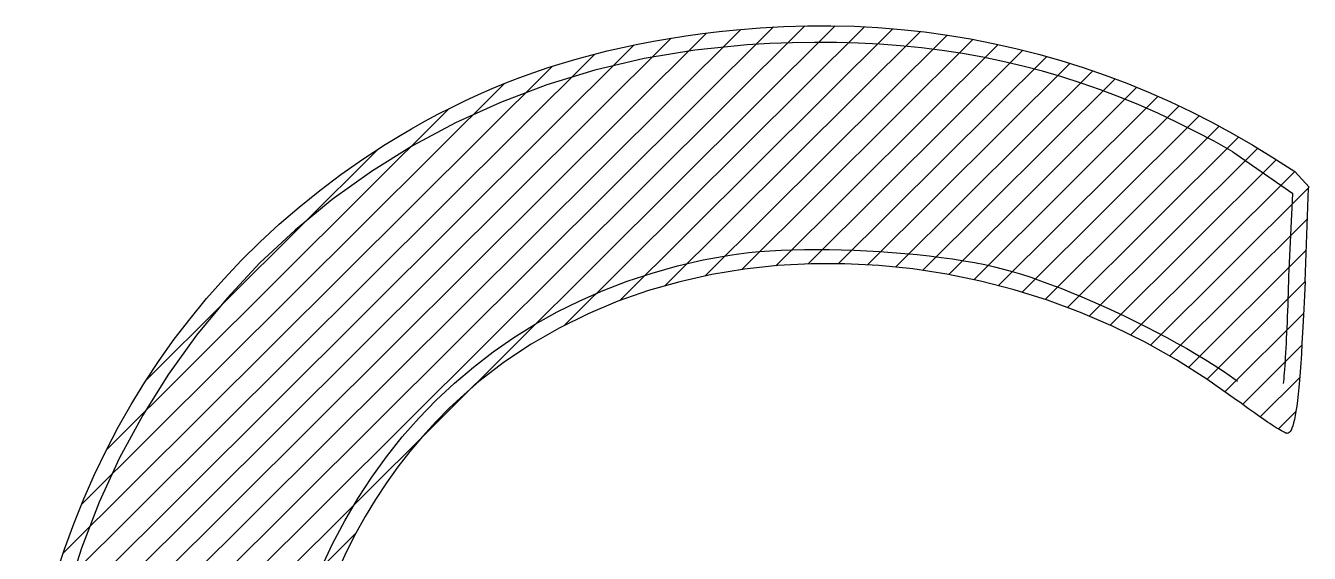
# Model space of a CAD drawing. Extents: x 0 to 420, y -1 to 297.
# Drawn here: x 215.1 to 220.51, y 8.67 to 10.89 of the extents above; entities that cross this region are included whole.
import ezdxf

# ---------------------------------------------------------------- set-up
doc = ezdxf.new("R2010")
doc.units = 0
doc.layers.get('0').update_dxf_attribs({"color": 15, "linetype": 'CONTINUOUS'})
doc.layers.add('SCD_DRAW', color=11, linetype='CONTINUOUS')

# ---------------------------------------------------------------- blocks, each defined once
blk = doc.blocks.new('EX_A3Frame_SysCAD2')
at = {"linetype": 'CONTINUOUS'}
for p, q in [((215.101277, 7.621535), (218.382079, 10.887148)), ((215.101277, 7.621535), (218.382079, 10.887148)), ((215.101551, 7.494823), (218.509756, 10.88725)), ((215.101551, 7.494823), (218.509756, 10.88725)), ((215.102884, 7.750119), (218.249588, 10.882256)), ((215.102884, 7.750119), (218.249588, 10.882256)), ((215.106704, 7.880883), (218.111733, 10.871999)), ((215.106704, 7.880883), (218.111733, 10.871999)), ((217.371946, 9.627535), (218.633265, 10.883015)), ((217.371946, 9.627535), (218.633265, 10.883015)), ((217.602881, 9.730417), (218.752629, 10.874842)), ((217.602881, 9.730417), (218.752629, 10.874842)), ((218.021574, 10.862621), (218.093791, 10.870277)), ((218.093791, 10.870277), (218.19356, 10.878722)), ((218.19356, 10.878722), (218.293177, 10.884403)), ((218.293177, 10.884403), (218.392595, 10.887328)), ((218.392595, 10.887328), (218.49177, 10.88751)), ((218.49177, 10.88751), (218.590653, 10.884959)), ((218.590653, 10.884959), (218.689199, 10.879687)), ((218.689199, 10.879687), (218.787362, 10.871704)), ((218.787362, 10.871704), (218.885095, 10.861022)), ((215.113578, 8.01471), (217.96834, 10.856255)), ((215.113578, 8.01471), (217.96834, 10.856255)), ((215.126027, 8.154086), (217.819312, 10.834902)), ((215.126027, 8.154086), (217.819312, 10.834902)), ((217.678754, 10.809504), (217.745046, 10.822159)), ((217.745046, 10.822159), (217.812424, 10.833782)), ((217.793529, 9.793197), (218.868355, 10.863046)), ((217.793529, 9.793197), (218.868355, 10.863046)), ((217.812424, 10.833782), (217.88094, 10.844389)), ((217.88094, 10.844389), (217.950639, 10.853997)), ((217.950639, 10.853997), (218.021574, 10.862621)), ((217.962145, 9.834236), (218.980549, 10.847924)), ((217.962145, 9.834236), (218.980549, 10.847924)), ((218.116584, 9.860975), (219.089776, 10.82966)), ((218.116584, 9.860975), (219.089776, 10.82966)), ((218.234879, 10.812167), (218.138809, 10.806559)), ((218.329626, 10.81574), (218.234879, 10.812167)), ((218.4231, 10.817268), (218.329626, 10.81574)), ((218.515354, 10.816738), (218.4231, 10.817268)), ((218.60644, 10.814139), (218.515354, 10.816738)), ((218.696408, 10.809461), (218.60644, 10.814139)), ((218.885095, 10.861022), (218.982352, 10.847651)), ((218.982352, 10.847651), (219.079087, 10.831603)), ((219.079087, 10.831603), (219.175253, 10.812888)), ((219.175253, 10.812888), (219.270804, 10.791519)), ((215.156031, 8.310941), (217.66301, 10.806314)), ((215.156031, 8.310941), (217.66301, 10.806314)), ((215.200714, 8.482403), (217.497001, 10.768059)), ((215.200714, 8.482403), (217.497001, 10.768059)), ((217.423472, 10.748244), (217.485908, 10.765187)), ((217.485908, 10.765187), (217.549234, 10.781035)), ((217.549234, 10.781035), (217.6135, 10.795801)), ((217.6135, 10.795801), (217.678754, 10.809504)), ((217.919362, 10.784426), (217.705355, 10.748713)), ((218.138809, 10.806559), (217.919362, 10.784426)), ((218.260416, 9.877155), (219.196064, 10.808471)), ((218.260416, 9.877155), (219.196064, 10.808471)), ((218.395519, 9.88505), (219.299264, 10.784611)), ((218.395519, 9.88505), (219.299264, 10.784611)), ((218.524253, 9.886203), (219.400181, 10.758076)), ((218.524253, 9.886203), (219.400181, 10.758076)), ((218.785311, 10.802691), (218.696408, 10.809461)), ((218.8732, 10.793819), (218.785311, 10.802691)), ((218.960127, 10.782832), (218.8732, 10.793819)), ((219.046143, 10.76972), (218.960127, 10.782832)), ((219.131299, 10.754471), (219.046143, 10.76972)), ((219.270804, 10.791519), (219.365694, 10.767504)), ((219.365694, 10.767504), (219.459876, 10.740857)), ((215.258698, 8.667102), (217.317426, 10.716299)), ((215.258698, 8.667102), (217.317426, 10.716299)), ((217.241017, 10.690677), (217.301076, 10.711005)), ((217.301076, 10.711005), (217.361878, 10.730188)), ((217.361878, 10.730188), (217.423472, 10.748244)), ((217.705355, 10.748713), (217.497177, 10.699859)), ((218.647228, 9.881624), (219.498614, 10.729068)), ((218.647228, 9.881624), (219.498614, 10.729068)), ((219.215648, 10.737075), (219.131299, 10.754471)), ((219.29924, 10.717518), (219.215648, 10.737075)), ((219.382128, 10.695791), (219.29924, 10.717518)), ((219.459876, 10.740857), (219.553304, 10.711587)), ((219.553304, 10.711587), (219.645932, 10.679706)), ((217.122931, 10.646524), (217.181651, 10.669189)), ((217.181651, 10.669189), (217.241017, 10.690677)), ((217.497177, 10.699859), (217.295211, 10.638303)), ((218.764813, 9.872114), (219.594355, 10.697814)), ((218.764813, 9.872114), (219.594355, 10.697814)), ((218.878391, 9.85818), (219.688164, 10.664204)), ((218.878391, 9.85818), (219.688164, 10.664204)), ((219.464364, 10.671882), (219.382128, 10.695791)), ((219.545997, 10.645779), (219.464364, 10.671882)), ((219.645932, 10.679706), (219.737714, 10.645226)), ((215.335544, 8.870574), (217.117627, 10.644407)), ((215.335544, 8.870574), (217.117627, 10.644407)), ((216.950146, 10.57131), (217.007228, 10.597601)), ((217.007228, 10.597601), (217.064806, 10.622667)), ((217.064806, 10.622667), (217.122931, 10.646524)), ((217.295211, 10.638303), (217.099843, 10.56448)), ((218.987996, 9.840293), (219.779798, 10.628429)), ((218.987996, 9.840293), (219.779798, 10.628429)), ((219.627081, 10.617471), (219.545997, 10.645779)), ((219.707667, 10.586948), (219.627081, 10.617471)), ((219.737714, 10.645226), (219.828603, 10.608155)), ((219.828603, 10.608155), (219.918552, 10.568507)), ((216.83728, 10.514991), (216.893514, 10.543779)), ((216.893514, 10.543779), (216.950146, 10.57131)), ((217.099843, 10.56448), (216.91146, 10.478832)), ((219.094573, 9.818674), (219.869839, 10.590351)), ((219.094573, 9.818674), (219.869839, 10.590351)), ((219.197209, 9.793851), (219.957349, 10.550471)), ((219.197209, 9.793851), (219.957349, 10.550471)), ((219.787807, 10.554197), (219.707667, 10.586948)), ((219.86755, 10.519206), (219.787807, 10.554197)), ((219.918552, 10.568507), (220.007517, 10.526292)), ((215.44249, 9.104009), (216.884336, 10.53918)), ((215.44249, 9.104009), (216.884336, 10.53918)), ((216.781395, 10.48493), (216.83728, 10.514991)), ((219.296748, 9.765943), (220.042904, 10.508645)), ((219.296748, 9.765943), (220.042904, 10.508645)), ((219.946952, 10.481966), (219.86755, 10.519206)), ((220.007517, 10.526292), (220.095449, 10.481521)), ((216.670481, 10.420927), (216.725812, 10.45358)), ((216.725812, 10.45358), (216.781395, 10.48493)), ((216.91146, 10.478832), (216.730445, 10.381796)), ((219.393607, 9.735063), (220.126762, 10.464823)), ((219.393607, 9.735063), (220.126762, 10.464823)), ((220.02606, 10.442464), (219.946952, 10.481966)), ((220.104929, 10.400688), (220.02606, 10.442464)), ((220.095449, 10.481521), (220.182304, 10.434204)), ((220.182304, 10.434204), (220.268034, 10.384354)), ((216.520508, 10.325081), (216.615352, 10.386951)), ((216.730445, 10.381796), (216.557186, 10.273808)), ((216.615352, 10.386951), (216.670481, 10.420927)), ((219.48748, 9.701517), (220.208571, 10.419269)), ((219.48748, 9.701517), (220.208571, 10.419269)), ((220.183609, 10.356629), (220.104929, 10.400688)), ((220.268034, 10.384354), (220.352593, 10.331981)), ((215.61091, 9.398635), (216.583334, 10.366557)), ((215.61091, 9.398635), (216.583334, 10.366557)), ((216.428429, 10.260602), (216.520508, 10.325081)), ((219.57874, 9.665369), (220.288583, 10.371925)), ((219.57874, 9.665369), (220.288583, 10.371925)), ((220.183609, 10.356629), (220.43629, 10.180441)), ((220.352593, 10.331981), (220.444579, 10.273222)), ((216.557186, 10.273808), (216.392069, 10.15531)), ((219.667501, 9.626726), (220.366872, 10.32286)), ((219.667501, 9.626726), (220.366872, 10.32286)), ((219.753848, 9.585689), (220.444579, 10.273222)), ((219.753848, 9.585689), (220.444579, 10.273222)), ((220.444579, 10.273222), (220.506033, 10.207405)), ((216.339132, 10.193537), (216.428429, 10.260602)), ((216.252635, 10.123916), (216.339132, 10.193537)), ((219.837865, 9.542332), (220.506033, 10.207405)), ((219.837865, 9.542332), (220.506033, 10.207405)), ((220.420561, 9.859148), (220.43629, 10.180441)), ((220.488341, 9.810243), (220.502213, 10.203604)), ((216.168959, 10.051764), (216.252635, 10.123916)), ((216.392069, 10.15531), (216.235477, 10.026738)), ((219.918597, 9.497316), (220.500189, 10.076214)), ((219.918597, 9.497316), (220.500189, 10.076214)), ((216.235477, 10.026738), (216.087797, 9.888531)), ((216.08812, 9.977108), (216.168959, 10.051764)), ((216.010136, 9.899973), (216.08812, 9.977108)), ((218.330285, 9.94396), (218.380364, 9.945043)), ((218.380364, 9.945043), (218.431561, 9.945407)), ((218.431561, 9.945407), (218.483648, 9.945065)), ((218.483648, 9.945065), (218.536402, 9.94403)), ((215.935025, 9.820387), (216.010136, 9.899973)), ((217.845059, 9.875964), (217.954234, 9.901199)), ((217.954234, 9.901199), (218.065864, 9.921761)), ((218.065864, 9.921761), (218.104516, 9.927388)), ((218.104516, 9.927388), (218.145636, 9.932229)), ((218.145636, 9.932229), (218.188997, 9.936296)), ((218.188997, 9.936296), (218.234376, 9.939599)), ((218.234376, 9.939599), (218.281548, 9.942149)), ((218.281548, 9.942149), (218.330285, 9.94396)), ((218.536402, 9.94403), (218.589596, 9.942311)), ((218.589596, 9.942311), (218.643007, 9.939921)), ((218.643007, 9.939921), (218.696407, 9.936871)), ((218.696407, 9.936871), (218.749574, 9.933172)), ((218.749574, 9.933172), (218.80228, 9.928835)), ((218.80228, 9.928835), (218.854303, 9.923874)), ((218.854303, 9.923874), (218.905415, 9.918298)), ((218.905415, 9.918298), (218.955392, 9.91212)), ((218.955392, 9.91212), (219.004009, 9.90535)), ((219.004009, 9.90535), (219.05104, 9.898001)), ((219.05104, 9.898001), (219.096262, 9.890083)), ((219.998174, 9.449539), (220.49427, 9.943338)), ((219.998174, 9.449539), (220.49427, 9.943338)), ((216.087797, 9.888531), (215.949415, 9.741127)), ((217.634408, 9.811772), (217.738424, 9.846131)), ((217.738424, 9.846131), (217.845059, 9.875964)), ((217.990842, 9.839964), (217.855873, 9.809875)), ((218.128154, 9.862581), (217.990842, 9.839964)), ((218.267415, 9.877735), (218.128154, 9.862581)), ((218.408228, 9.885437), (218.267415, 9.877735)), ((218.550197, 9.885697), (218.408228, 9.885437)), ((218.692926, 9.878522), (218.550197, 9.885697)), ((218.836019, 9.863924), (218.692926, 9.878522)), ((218.97908, 9.841912), (218.836019, 9.863924)), ((219.121714, 9.812495), (218.97908, 9.841912)), ((219.096262, 9.890083), (219.139447, 9.881609)), ((219.139447, 9.881609), (219.18037, 9.872589)), ((219.18037, 9.872589), (219.218809, 9.863035)), ((219.218809, 9.863035), (219.255322, 9.852868)), ((219.255322, 9.852868), (219.293511, 9.841263)), ((219.293511, 9.841263), (219.333201, 9.828303)), ((220.41999, 9.83454), (220.420561, 9.859148)), ((215.862808, 9.738377), (215.935025, 9.820387)), ((217.533095, 9.77296), (217.634408, 9.811772)), ((217.855873, 9.809875), (217.723644, 9.772305)), ((219.263524, 9.775683), (219.121714, 9.812495)), ((219.333201, 9.828303), (219.374217, 9.814071)), ((219.374217, 9.814071), (219.416385, 9.798651)), ((219.416385, 9.798651), (219.459528, 9.782129)), ((220.075591, 9.399612), (220.488351, 9.810462)), ((220.075591, 9.399612), (220.488351, 9.810462)), ((220.417932, 9.76026), (220.418672, 9.785023)), ((220.418672, 9.785023), (220.41936, 9.809807)), ((220.41936, 9.809807), (220.41999, 9.83454)), ((220.488341, 9.810243), (220.485667, 9.751579)), ((215.793499, 9.653968), (215.862808, 9.738377)), ((215.949415, 9.741127), (215.820715, 9.584964)), ((217.338907, 9.682272), (217.434568, 9.729769)), ((217.434568, 9.729769), (217.533095, 9.77296)), ((217.723644, 9.772305), (217.59455, 9.727244)), ((219.404115, 9.731486), (219.263524, 9.775683)), ((219.54309, 9.679914), (219.404115, 9.731486)), ((219.459528, 9.782129), (219.503472, 9.764586)), ((219.503472, 9.764586), (219.548043, 9.746107)), ((219.548043, 9.746107), (219.593065, 9.726776)), ((220.416305, 9.711089), (220.417141, 9.735592)), ((220.417141, 9.735592), (220.417932, 9.76026)), ((220.485667, 9.751579), (220.483017, 9.696242)), ((217.246197, 9.630543), (217.338907, 9.682272)), ((217.468988, 9.674682), (217.347353, 9.614609)), ((217.59455, 9.727244), (217.468988, 9.674682)), ((219.680055, 9.620975), (219.54309, 9.679914)), ((219.593065, 9.726776), (219.638364, 9.706676)), ((219.638364, 9.706676), (219.683765, 9.68589)), ((219.683765, 9.68589), (219.729092, 9.664505)), ((220.151296, 9.347281), (220.482035, 9.676488)), ((220.151296, 9.347281), (220.482035, 9.676488)), ((220.414508, 9.662875), (220.415426, 9.686826)), ((220.415426, 9.686826), (220.416305, 9.711089)), ((220.483017, 9.696242), (220.48038, 9.644161)), ((215.727119, 9.567188), (215.793499, 9.653968)), ((217.156518, 9.574655), (217.246197, 9.630543)), ((219.814611, 9.55468), (219.680055, 9.620975)), ((219.729092, 9.664505), (219.774172, 9.6426)), ((219.774172, 9.6426), (219.818827, 9.620263)), ((220.412569, 9.616198), (220.413555, 9.639308)), ((220.413555, 9.639308), (220.414508, 9.662875)), ((220.48038, 9.644161), (220.477749, 9.59526)), ((215.663686, 9.478061), (215.727119, 9.567188)), ((215.820715, 9.584964), (215.702086, 9.420481)), ((217.069953, 9.514681), (217.156518, 9.574655)), ((217.347353, 9.614609), (217.230042, 9.547018)), ((219.818827, 9.620263), (219.862885, 9.597576)), ((219.862885, 9.597576), (219.906169, 9.574623)), ((219.906169, 9.574623), (219.948506, 9.551487)), ((220.409455, 9.550334), (220.410516, 9.571638)), ((220.410516, 9.571638), (220.411555, 9.593617)), ((220.411555, 9.593617), (220.412569, 9.616198)), ((220.477749, 9.59526), (220.475114, 9.549467)), ((216.986584, 9.450693), (217.069953, 9.514681)), ((217.230042, 9.547018), (217.11745, 9.471896)), ((219.946366, 9.481039), (219.814611, 9.55468)), ((219.948506, 9.551487), (219.98972, 9.528254)), ((219.98972, 9.528254), (220.029636, 9.505004)), ((220.224701, 9.29336), (220.474678, 9.542179)), ((220.224701, 9.29336), (220.474678, 9.542179)), ((220.407284, 9.51004), (220.408376, 9.529777)), ((220.408376, 9.529777), (220.409455, 9.550334)), ((220.475114, 9.549467), (220.472468, 9.506707)), ((215.603217, 9.386616), (215.663686, 9.478061)), ((217.11745, 9.471896), (217.009973, 9.389235)), ((220.074921, 9.400059), (219.946366, 9.481039)), ((220.029636, 9.505004), (220.068079, 9.481824)), ((220.068079, 9.481824), (220.104875, 9.458796)), ((220.104875, 9.458796), (220.139849, 9.436005)), ((220.403954, 9.456475), (220.405069, 9.473317)), ((220.405069, 9.473317), (220.40618, 9.491196)), ((220.40618, 9.491196), (220.407284, 9.51004)), ((220.4698, 9.466904), (220.467103, 9.429987)), ((220.472468, 9.506707), (220.4698, 9.466904)), ((215.702086, 9.420481), (215.59391, 9.248116)), ((216.906495, 9.382768), (216.986584, 9.450693)), ((220.139849, 9.436005), (220.172824, 9.413534)), ((220.172824, 9.413534), (220.203628, 9.391467)), ((220.298965, 9.240296), (220.465186, 9.405748)), ((220.298965, 9.240296), (220.465186, 9.405748)), ((220.399526, 9.400935), (220.400621, 9.412901)), ((220.400621, 9.412901), (220.401726, 9.426194)), ((220.401726, 9.426194), (220.402839, 9.440743)), ((220.402839, 9.440743), (220.403954, 9.456475)), ((220.467103, 9.429987), (220.464367, 9.395881)), ((215.545731, 9.292879), (215.603217, 9.386616)), ((216.829767, 9.310976), (216.906495, 9.382768)), ((217.009973, 9.389235), (216.94699, 9.335105)), ((220.199881, 9.311752), (220.074921, 9.400059)), ((220.39738, 9.381279), (220.398444, 9.39037)), ((220.398444, 9.39037), (220.399526, 9.400935)), ((220.461585, 9.364511), (220.458747, 9.335805)), ((220.464367, 9.395881), (220.461585, 9.364511)), ((216.756481, 9.235391), (216.829767, 9.310976)), ((216.94699, 9.335105), (216.886394, 9.278611)), ((220.212758, 9.30217), (220.199881, 9.311752)), ((220.225523, 9.292755), (220.212758, 9.30217)), ((220.455843, 9.309687), (220.452867, 9.286083)), ((220.458747, 9.335805), (220.455843, 9.309687)), ((215.491246, 9.196875), (215.545731, 9.292879)), ((215.59391, 9.248116), (215.496574, 9.068308)), ((216.886394, 9.278611), (216.828211, 9.219814)), ((220.238146, 9.283529), (220.225523, 9.292755)), ((220.250593, 9.274514), (220.238146, 9.283529)), ((220.262831, 9.265731), (220.250593, 9.274514)), ((220.274828, 9.2572), (220.262831, 9.265731)), ((220.286553, 9.248944), (220.274828, 9.2572)), ((220.297973, 9.240983), (220.286553, 9.248944)), ((220.37566, 9.189779), (220.449561, 9.263338)), ((220.37566, 9.189779), (220.449561, 9.263338)), ((220.44666, 9.246125), (220.443411, 9.229623)), ((220.449809, 9.264922), (220.44666, 9.246125)), ((220.452867, 9.286083), (220.449809, 9.264922)), ((215.439781, 9.098633), (215.491246, 9.196875)), ((216.686722, 9.156086), (216.756481, 9.235391)), ((216.828211, 9.219814), (216.772467, 9.158772)), ((220.309055, 9.23334), (220.297973, 9.240983)), ((220.319767, 9.226035), (220.309055, 9.23334)), ((220.330077, 9.21909), (220.319767, 9.226035)), ((220.339952, 9.212526), (220.330077, 9.21909)), ((220.349361, 9.206365), (220.339952, 9.212526)), ((220.35827, 9.200627), (220.349361, 9.206365)), ((220.366647, 9.195335), (220.35827, 9.200627)), ((220.374461, 9.190509), (220.366647, 9.195335)), ((220.381678, 9.186171), (220.374461, 9.190509)), ((220.432979, 9.19313), (220.429245, 9.185057)), ((220.436579, 9.203199), (220.432979, 9.19313)), ((220.440054, 9.215338), (220.436579, 9.203199)), ((220.443411, 9.229623), (220.440054, 9.215338)), ((216.62057, 9.073136), (216.686722, 9.156086)), ((216.772467, 9.158772), (216.719189, 9.095546)), ((220.388266, 9.182341), (220.381678, 9.186171)), ((220.394194, 9.179043), (220.388266, 9.182341)), ((220.399428, 9.176296), (220.394194, 9.179043)), ((220.403937, 9.174122), (220.399428, 9.176296)), ((220.407687, 9.172544), (220.403937, 9.174122)), ((220.410647, 9.171581), (220.407687, 9.172544)), ((220.412785, 9.171255), (220.410647, 9.171581)), ((220.417145, 9.172081), (220.412785, 9.171255)), ((220.421336, 9.174607), (220.417145, 9.172081)), ((220.425367, 9.178908), (220.421336, 9.174607)), ((220.429245, 9.185057), (220.425367, 9.178908)), ((215.391352, 8.998178), (215.439781, 9.098633)), ((216.719189, 9.095546), (216.668403, 9.030195)), ((215.496574, 9.068308), (215.410464, 8.881493)), ((216.558108, 8.986613), (216.62057, 9.073136)), ((216.668403, 9.030195), (216.620133, 8.962779)), ((215.34598, 8.895536), (215.391352, 8.998178)), ((216.499418, 8.89659), (216.558108, 8.986613)), ((216.620133, 8.962779), (216.574408, 8.893358)), ((215.303681, 8.790734), (215.34598, 8.895536)), ((215.410464, 8.881493), (215.335965, 8.688112)), ((216.444584, 8.803142), (216.499418, 8.89659)), ((216.574408, 8.893358), (216.531252, 8.821989)), ((216.531252, 8.821989), (216.490691, 8.748736)), ((215.264474, 8.683799), (215.303681, 8.790734)), ((216.393685, 8.70634), (216.444584, 8.803142)), ((215.103623, 7.369715), (216.492517, 8.752178)), ((215.103623, 7.369715), (216.492517, 8.752178)), ((216.346807, 8.606259), (216.393685, 8.70634)), ((216.490691, 8.748736), (216.452752, 8.673654)), ((215.228377, 8.574758), (215.264474, 8.683799)), ((215.335965, 8.688112), (215.273463, 8.488601)), ((216.452752, 8.673654), (216.41746, 8.596805))]:
    blk.add_line(p, q, dxfattribs=at)

msp = doc.modelspace()

# ---------------------------------------------------------------- block references
at = {"layer": 'SCD_DRAW', "color": 10}
msp.add_blockref('EX_A3Frame_SysCAD2', (0, 0), dxfattribs=at)

doc.saveas('drawing.dxf')
